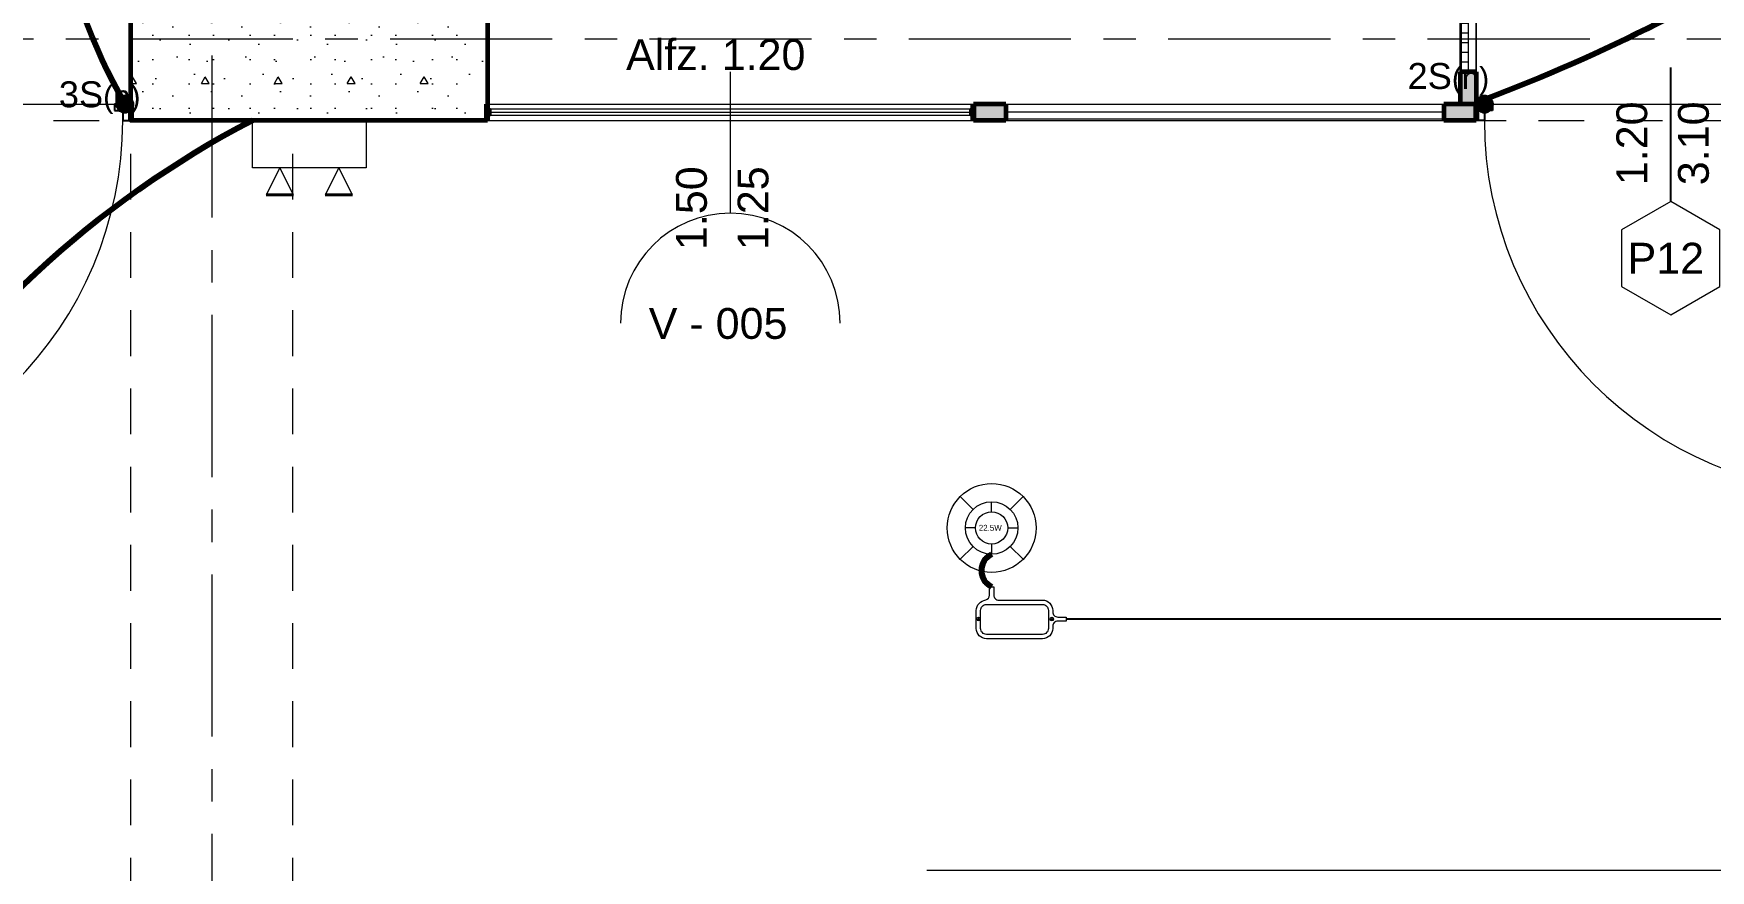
# Model space of a CAD drawing. Header units: inches. Extents: x -38 to 5698, y -33 to 92.
# Drawn here: x 300.27 to 305.44, y 27.39 to 29.97 of the extents above; entities that cross this region are included whole.
import ezdxf
from ezdxf.lldxf.tags import DXFTag

# ---------------------------------------------------------------- set-up
doc = ezdxf.new("R2010")
doc.units = ezdxf.units.IN
doc.header["$MEASUREMENT"] = 0
doc.set_wipeout_variables(frame=1)
for name, pattern in [('CONTINUA', [0]), ('Hidden Line', [0.195611, 0.141111, -0.0545]), ('Punto & Raya', [0.65, 0.5, -0.075, 0, -0.075]), ('Rayas', [0.282222, 0.141111, -0.141111]), ('Wipeout_Contour', [1, 0, -1])]:
    doc.linetypes.add(name, pattern=pattern)
for name, color, linetype, lineweight in [('00 IE CKTO TOMAS', 111, 'Rayas', 18), ('00_IE_Luminarias', 6, 'Continuous', 30), ('01 IE LUM LED EMP DN570B', 3, 'Continuous', 13), ('ALUMBRADO_CONDUIT', 30, 'CONDUIT1', 30), ('CABLEADO EXT.', 3, 'PVCSUBT', 30), ('pulsador', 4, 'Continuous', 40), ('Simb_Alumbrado', 140, 'CONTINUA', 30)]:
    doc.layers.add(name, color=color, linetype=linetype, lineweight=lineweight)
for name, color, linetype in [('02 _ ARQ _ ALB _ Ejes Generales', 7, 'Continuous'), ('02 _ ARQ _ ALB _ Muros Interiores', 7, 'Continuous'), ('02 _ ARQ _ ZON _ Espacio.3D', 7, 'Continuous'), ('08 _ STR _ EXT _ 06 Columnas', 7, 'Continuous'), ('08 _ STR _ EXT _ 09 Vigas', 7, 'Continuous'), ('Acabado - Muros', 7, 'Continuous'), ('Interior - Escaleras & Barandillas', 7, 'Continuous')]:
    doc.layers.add(name, color=color, linetype=linetype)
doc.styles.add('Annotative', font='arial.ttf')
doc.styles.add('Estilo_Generado_4', font='swisse.ttf')
doc.styles.add('{18b73a54-fa43-428c-adcb-c1c7bbdf2c84}', font='Simplex.shx')
tags = doc.linetypes.add('CONDUIT', pattern='A,1.5,-0.210535,["con",{18b73a54-fa43-428c-adcb-c1c7bbdf2c84},S=0.2,R=0,X=0,Y=-0.065594],-0.702384', length=2.412919).pattern_tags.tags
tags[6] = DXFTag(74, 10)
tags = doc.linetypes.add('CONDUIT1', pattern='A,1,-0.19772,["con",{18b73a54-fa43-428c-adcb-c1c7bbdf2c84},S=0.2,R=0,X=0,Y=-0.065594],-0.593642', length=1.791362).pattern_tags.tags
tags[6] = DXFTag(74, 10)
tags = doc.linetypes.add('PVCSUBT', pattern='A,0.6,-0.3,0.6,-0.075691,["PVC",Standard,S=0.2,R=0,X=0,Y=-0.093724],-0.621005', length=2.196696).pattern_tags.tags
tags[10] = DXFTag(74, 10)

# ---------------------------------------------------------------- blocks, each defined once
blk = doc.blocks.new('LUMINARIA 2')
at = {"layer": '01 IE LUM LED EMP DN570B'}
for p, q in [((-0.0939, 0.0936), (-0.1589, 0.1584)), ((0.0939, 0.0936), (0.1589, 0.1584)), ((-0.0939, -0.0936), (-0.1589, -0.1584)), ((0.0939, -0.0936), (0.1589, -0.1584))]:
    blk.add_line(p, q, dxfattribs=at)
at = {"layer": '01 IE LUM LED EMP DN570B', "ltscale": 0.4}
for p, q in [((0, 0.0813), (0, 0.1326)), ((-0.0813, 0), (-0.1326, 0)), ((0.0813, 0), (0.1326, 0)), ((0, -0.0813), (0, -0.1326))]:
    blk.add_line(p, q, dxfattribs=at)
at = {"layer": '01 IE LUM LED EMP DN570B'}
for radius in [0.2244, 0.1326]:
    blk.add_circle((0, 0), radius, dxfattribs=at)
at = {"layer": '01 IE LUM LED EMP DN570B', "ltscale": 0.4}
blk.add_circle((0, 0), 0.0813, dxfattribs=at)
at = {"layer": '01 IE LUM LED EMP DN570B', "color": 8, "linetype": 'ByBlock', "lineweight": 80, "insert": (-0.0649, 0.0156), "char_height": 0.03, "width": 0.178585, "attachment_point": 1}
blk.add_mtext('{\\C3;22.5W}', dxfattribs=at)
blk = doc.blocks.new('pulsador')
at = {"layer": 'pulsador', "lineweight": 40}
h = blk.add_hatch(color=4, dxfattribs=at)
h.dxf.hatch_style = 1
h.paths.add_polyline_path([(246.2314, 46.0882, 1), (246.279, 46.0882, 1)])
h.paths.add_polyline_path([(246.2786, 46.0882, -1), (246.2317, 46.0882, -1)], flags=16)
h.paths.add_polyline_path([(246.271, 46.0882, -1), (246.2393, 46.0882, -1)], flags=0)
at = {"layer": 'pulsador'}
h = blk.add_hatch(color=4, dxfattribs=at)
h.dxf.hatch_style = 1
h.paths.add_polyline_path([(246.2393, 46.0882, 1), (246.271, 46.0882, 1)])
at = {"layer": 'pulsador', "color": 4, "lineweight": 50}
blk.add_circle((246.2552, 46.0882), 0.0238, dxfattribs=at)
at = {"layer": 'pulsador', "color": 4, "lineweight": 40}
blk.add_circle((246.2552, 46.0882), 0.0235, dxfattribs=at)
at = {"layer": 'pulsador', "color": 4}
blk.add_circle((246.2552, 46.0882), 0.0159, dxfattribs=at)
blk = doc.blocks.new('CAJA OVAL TIPO L')
at = {"layer": 'Simb_Alumbrado', "lineweight": 13}
blk.add_lwpolyline([(-0.0491, -0.079), (-0.0491, -0.0343, -0.380413), (-0.0258, -0.0088), (-0.0258, -0.0088, 0.341426), (-0.0164, 0.0033), (-0.0164, 0.0236), (-0.0063, 0.0236), (-0.0063, 0.0033, 0.414214), (0.0063, -0.0092), (0.1138, -0.0092, -0.414214), (0.1388, -0.0343), (0.1388, -0.0382, 0.414214), (0.1513, -0.0508), (0.1716, -0.0508), (0.1716, -0.0609), (0.1513, -0.0609, 0.414214), (0.1388, -0.0734), (0.1388, -0.079, -0.414214), (0.1138, -0.104), (-0.0241, -0.104, -0.414214), (-0.0491, -0.079, 0.414214)], format="xyb", dxfattribs=at)
blk.add_lwpolyline([(-0.0241, -0.0199), (0.1138, -0.0199, -0.414214), (0.1282, -0.0343), (0.1282, -0.079, -0.414214), (0.1138, -0.0934), (-0.0241, -0.0934, -0.414214), (-0.0384, -0.079), (-0.0384, -0.0343, -0.414214)], format="xyb", close=True, dxfattribs=at)
for points in [[(-0.0483, -0.0558), (-0.0395, -0.0558)], [(-0.0439, -0.0514), (-0.0439, -0.0602)], [(0.1323, -0.0558), (0.1411, -0.0558)], [(0.1367, -0.0514), (0.1367, -0.0602)]]:
    blk.add_lwpolyline(points, dxfattribs=at)
for centre in [(-0.0439, -0.0558), (0.1367, -0.0558)]:
    blk.add_circle(centre, 0.00438, dxfattribs=at)
blk = doc.blocks.new('luz de emergencia')
at = {"color": 5, "lineweight": 40}
for p, q in [((164.1493, 48.9365, -0.0001), (164.2333, 48.9365, -0.0001)), ((164.3313, 48.9365, -0.0001), (164.4153, 48.9365, -0.0001))]:
    blk.add_line(p, q, dxfattribs=at)
at = {"layer": '00_IE_Luminarias', "color": 5, "linetype": 'Continuous', "lineweight": 13}
for p, q in [((164.1913, 49.0205, -0.0001), (164.1493, 48.9365, -0.0001)), ((164.2333, 48.9365, -0.0001), (164.1913, 49.0205, -0.0001)), ((164.3733, 49.0205, -0.0001), (164.3313, 48.9365, -0.0001)), ((164.4153, 48.9365, -0.0001), (164.3733, 49.0205, -0.0001))]:
    blk.add_line(p, q, dxfattribs=at)
at = {"layer": '00_IE_Luminarias', "color": 5, "linetype": 'Continuous', "lineweight": 13, "elevation": -0.0001}
blk.add_lwpolyline([(164.4573, 49.0205), (164.1073, 49.0205), (164.1073, 49.1666), (164.4573, 49.1665)], close=True, dxfattribs=at)

msp = doc.modelspace()

# ---------------------------------------------------------------- hatches: boundary and pattern name
at = {"layer": '08 _ STR _ EXT _ 06 Columnas', "linetype": 'Continuous', "lineweight": 9}
h = msp.add_hatch(dxfattribs=at)
h.set_pattern_fill('HORMIGÓN_EN_MASA_0002', style=0, pattern_type=2)
h.set_pattern_definition([(0, (277.50004, 6e-09), (0, 0.3897114), [0.024375, -0.200625]), (0, (277.61254, 0.19486), (0, 0.3897114), [0.024375, -0.200625]), (60, (277.50004, 6e-09), (-0.3375, 0.1948557), [0.024375, -0.200625]), (60, (277.72504, 6e-09), (-0.3375, 0.1948557), [0.024375, -0.200625]), (120, (277.5244, 6e-09), (0.3375, 0.1948557), [0.024375, -0.200625]), (120, (277.7494, 6e-09), (0.3375, 0.1948557), [0.024375, -0.200625]), (0, (277.50004, 0.0375), (0, 0.075), [0, -0.075, 0, -0.1125]), (45, (277.53754, 0.0375), (-0.05303301, 0.05303301), [0, -0.05625, 0, -0.09375])])
h.paths.add_polyline_path([(301.67, 29.7), (301.67, 30.1999), (301.07, 30.2), (301.07, 30.8001), (300.57, 30.8002), (300.57, 29.7)])

# ---------------------------------------------------------------- linework, layer by layer
at = {"layer": '02 _ ARQ _ ALB _ Ejes Generales', "color": 251, "linetype": 'Punto & Raya', "lineweight": 13}
msp.add_line((300.82, 45.9), (300.82, 2.05), dxfattribs=at)
at = {"layer": '02 _ ARQ _ ALB _ Muros Interiores', "color": 165, "linetype": 'Continuous', "lineweight": 15}
for p, q in [((302.4195, 29.4137), (302.4195, 29.85)), ((301.6695, 29.75), (303.1695, 29.75)), ((301.6695, 29.7), (303.1695, 29.7)), ((301.6795, 29.735), (303.1595, 29.735)), ((301.6795, 29.725), (303.1595, 29.725)), ((303.1595, 29.715), (301.6795, 29.715))]:
    msp.add_line(p, q, dxfattribs=at)
at = {"layer": '02 _ ARQ _ ALB _ Muros Interiores', "color": 152, "linetype": 'Continuous', "lineweight": 25}
msp.add_line((305.32, 29.45), (305.32, 29.8625), dxfattribs=at)
at = {"layer": '02 _ ARQ _ ALB _ Muros Interiores', "color": 165, "linetype": 'Continuous', "lineweight": 25}
for p, q in [((300.52, 29.75), (300.52, 29.73)), ((300.57, 29.75), (300.52, 29.75)), ((300.57, 29.7), (300.57, 29.75)), ((304.72, 29.7), (304.72, 29.75)), ((304.72, 29.75), (304.77, 29.75)), ((304.77, 29.75), (304.77, 29.73)), ((300.52, 29.73), (300.545, 29.73)), ((300.545, 29.73), (300.545, 29.7)), ((300.545, 29.7), (300.57, 29.7)), ((301.6695, 29.735), (301.6795, 29.735)), ((301.6795, 29.715), (301.6695, 29.715)), ((301.6795, 29.735), (301.6795, 29.715)), ((303.1595, 29.715), (303.1595, 29.735)), ((303.1595, 29.735), (303.1695, 29.735)), ((303.1695, 29.715), (303.1595, 29.715)), ((304.745, 29.7), (304.72, 29.7)), ((304.77, 29.73), (304.745, 29.73)), ((304.745, 29.73), (304.745, 29.7))]:
    msp.add_line(p, q, dxfattribs=at)
at = {"layer": '02 _ ARQ _ ALB _ Muros Interiores', "color": 7, "linetype": 'Continuous', "lineweight": 80}
for p, q in [((300.57, 29.75), (300.57, 29.7)), ((301.6695, 29.7), (301.6695, 29.75)), ((303.1695, 29.7), (303.1695, 29.75)), ((304.72, 29.75), (304.72, 29.7))]:
    msp.add_line(p, q, dxfattribs=at)
at = {"layer": '02 _ ARQ _ ALB _ Muros Interiores', "color": 251, "linetype": 'Continuous', "lineweight": 13, "flags": 128}
msp.add_lwpolyline([(305.32, 29.1), (305.4716, 29.1875), (305.4716, 29.3625), (305.32, 29.45), (305.1685, 29.3625), (305.1685, 29.1875)], close=True, dxfattribs=at)
msp.add_lwpolyline([(302.7582, 29.075, 1), (302.0808, 29.075)], format="xyb", dxfattribs=at)
at = {"layer": '02 _ ARQ _ ALB _ Muros Interiores', "color": 175, "linetype": 'Continuous', "lineweight": 15}
for centre, start, end in [((299.395, 29.7), 270, 0), ((305.895, 29.7), 180, 270)]:
    msp.add_arc(centre, 1.15, start, end, dxfattribs=at)
at = {"layer": '02 _ ARQ _ ZON _ Espacio.3D', "color": 254, "linetype": 'Continuous', "lineweight": 0, "flags": 128}
for points in [[(286.72, 37.7), (286.72, 33.75), (285.82, 33.75), (285.8201, 29.75), (286.57, 29.7499), (286.57, 30.7), (287.07, 30.7), (287.07, 30.2), (287.57, 30.2), (287.57, 29.75), (293.57, 29.75), (293.57, 31.0002), (294.07, 31.0001), (294.07, 30.2), (294.47, 30.1999), (294.47, 29.75), (300.57, 29.75), (300.57, 30.8002), (301.07, 30.8001), (301.07, 30.2), (301.67, 30.1999), (301.67, 29.75), (304.67, 29.75), (304.67, 39.7505)], [(308.07, 39), (307.57, 39), (307.57, 39.7505), (306.294, 39.7505), (306.294, 39.3999), (306.064, 39.4), (306.064, 39.7505), (304.72, 39.75), (304.72, 29.75), (307.57, 29.75), (307.57, 30.6), (308.07, 30.6)]]:
    msp.add_lwpolyline(points, dxfattribs=at)
at = {"layer": '08 _ STR _ EXT _ 06 Columnas', "color": 7, "linetype": 'Continuous', "lineweight": 60, "flags": 128}
msp.add_lwpolyline([(301.67, 29.7), (300.57, 29.7), (300.57, 30.8002), (301.07, 30.8001), (301.07, 30.2), (301.67, 30.1999)], close=True, dxfattribs=at)
at = {"layer": '08 _ STR _ EXT _ 09 Vigas', "color": 251, "linetype": 'Hidden Line', "lineweight": 13}
for p, q in [((300.57, 17.4), (300.57, 29.7)), ((301.07, 17.4), (301.07, 29.7))]:
    msp.add_line(p, q, dxfattribs=at)
at = {"layer": 'Acabado - Muros', "color": 7, "linetype": 'Continuous', "lineweight": 60}
for p, q in [((303.169, 29.75), (303.169, 29.7)), ((304.72, 29.75), (304.67, 29.75)), ((304.72, 29.75), (304.72, 29.7))]:
    msp.add_line(p, q, dxfattribs=at)
at = {"layer": 'ALUMBRADO_CONDUIT', "color": 30, "lineweight": 30, "ltscale": 0.4, "true_color": 0xf26722}
msp.add_lwpolyline([(303.4547, 28.1624), (306.8029, 28.1634)], dxfattribs=at)
at = {"layer": 'CABLEADO EXT.', "color": 3, "lineweight": 80}
for centre, radius, start, end in [((302.948, 34.5837), 5.1428, 290.4734, 316.378), ((302.2708, 30.7144, -0.0001), 1.9714, 173.4402, 209.288), ((302.3622, 26.9787), 3.0679, 117.5016, 148.1967), ((303.2492, 28.3122), 0.0556, 115.4571, 244.5429)]:
    msp.add_arc(centre, radius, start, end, dxfattribs=at)
at = {"layer": 'Interior - Escaleras & Barandillas', "color": 161, "linetype": 'Continuous', "lineweight": 13}
msp.add_line((316.82, 27.3875), (303.0252, 27.3875), dxfattribs=at)

# ---------------------------------------------------------------- block references
at = {"color": 4, "lineweight": 40}
for p in [(54.2963, -16.3382, -0.0001), (58.4898, -16.3382)]:
    msp.add_blockref('pulsador', p, dxfattribs=at)
at = {"layer": '01 IE LUM LED EMP DN570B', "xscale": 0.6105334384153049, "yscale": 0.6105334384153049, "zscale": 0.6105334384153049}
msp.add_blockref('LUMINARIA 2', (303.2253, 28.4434), dxfattribs=at)
at = {"layer": 'ALUMBRADO_CONDUIT', "linetype": 'CONDUIT', "lineweight": 30, "xscale": 1.253906979044094, "yscale": 1.253906979044094, "zscale": 1.253906979044094}
msp.add_blockref('CAJA OVAL TIPO L', (303.2395, 28.2324), dxfattribs=at)
at = {"layer": 'pulsador', "color": 4, "lineweight": 40}
msp.add_blockref('luz de emergencia', (136.8382, -19.4666, 0.0001), dxfattribs=at)

# ---------------------------------------------------------------- texts
at = {"layer": '00 IE CKTO TOMAS', "insert": (300.348, 29.72), "char_height": 0.08, "width": 0.768045, "attachment_point": 7, "style": 'Annotative'}
msp.add_mtext('3S{\\H0.84375x;(n)}', dxfattribs=at)
at = {"layer": '02 _ ARQ _ ALB _ Muros Interiores', "color": 251, "lineweight": 25, "char_height": 0.095, "attachment_point": 7, "style": 'Estilo_Generado_4'}
for s, insert in [('\\A1;{\\pql;\\pt0;\\fSwis721 Ex BT|b0|i0|c0|p34;Alfz. 1.20\\fSwis721 Ex BT|b0|i0|c0|p34;\\A1{\\H.66x;\\S^  ;}\\fSwis721 Ex BT|b0|i0|c0|p34;\\fSwis721 Ex BT|b0|i0|c0|p34;}', (302.0977, 29.8275)), ('\\A1;{\\pql;\\pt0;\\fSwis721 Ex BT|b0|i0|c0|p34;P12\\fSwis721 Ex BT|b0|i0|c0|p34;\\fSwis721 Ex BT|b0|i0|c0|p34;\\fSwis721 Ex BT|b0|i0|c0|p34;}', (305.1867, 29.2275)), ('\\A1;{\\pql;\\pt0;\\fSwis721 Ex BT|b0|i0|c0|p34;V - 005\\fSwis721 Ex BT|b0|i0|c0|p34;\\fSwis721 Ex BT|b0|i0|c0|p34;\\fSwis721 Ex BT|b0|i0|c0|p34;}', (302.1676, 29.025))]:
    msp.add_mtext(s, dxfattribs=dict(at, insert=insert))
at = {"layer": '02 _ ARQ _ ALB _ Muros Interiores', "color": 251, "lineweight": 25, "char_height": 0.095, "attachment_point": 7, "rotation": 90, "style": 'Estilo_Generado_4'}
for s, insert in [('\\A1;{\\pql;\\pt0;\\fSwis721 Ex BT|b0|i0|c0|p34;1.20\\fSwis721 Ex BT|b0|i0|c0|p34;\\A1{\\H.66x;\\S^  ;}\\fSwis721 Ex BT|b0|i0|c0|p34;\\fSwis721 Ex BT|b0|i0|c0|p34;}', (305.275, 29.5)), ('\\A1;{\\pql;\\pt0;\\fSwis721 Ex BT|b0|i0|c0|p34;3.10\\fSwis721 Ex BT|b0|i0|c0|p34;\\A1{\\H.66x;\\S^  ;}\\fSwis721 Ex BT|b0|i0|c0|p34;\\fSwis721 Ex BT|b0|i0|c0|p34;}', (305.465, 29.5)), ('\\A1;{\\pql;\\pt0;\\fSwis721 Ex BT|b0|i0|c0|p34;1.50\\fSwis721 Ex BT|b0|i0|c0|p34;\\A1{\\H.66x;\\S^  ;}\\fSwis721 Ex BT|b0|i0|c0|p34;\\fSwis721 Ex BT|b0|i0|c0|p34;}', (302.3745, 29.3)), ('\\A1;{\\pql;\\pt0;\\fSwis721 Ex BT|b0|i0|c0|p34;1.25\\fSwis721 Ex BT|b0|i0|c0|p34;\\A1{\\H.66x;\\S^  ;}\\fSwis721 Ex BT|b0|i0|c0|p34;\\fSwis721 Ex BT|b0|i0|c0|p34;}', (302.5645, 29.3))]:
    msp.add_mtext(s, dxfattribs=dict(at, insert=insert))

# ---------------------------------------------------------------- next in the draw order: wipeouts: each hides what was drawn before it
at = {"color": 254, "linetype": 'Wipeout_Contour', "lineweight": 0, "ltscale": 9758.255891}
msp.add_wipeout([(304.67, 29.85), (304.72, 29.85), (304.72, 31.3249), (304.67, 31.3249)], dxfattribs=at).dxf.layer = 'Acabado - Muros'
at = {"color": 254, "linetype": 'Wipeout_Contour', "lineweight": 0, "ltscale": 9755.210992}
msp.add_wipeout([(304.62, 29.7), (304.62, 29.75), (303.269, 29.75), (303.269, 29.7)], dxfattribs=at).dxf.layer = 'Acabado - Muros'

# ---------------------------------------------------------------- next in the draw order: linework, layer by layer
at = {"layer": 'Acabado - Muros', "color": 251, "linetype": 'Continuous', "lineweight": 13, "flags": 128}
for points in [[(304.67, 29.85), (304.67, 31.3249)], [(304.72, 29.85), (304.72, 31.3249)], [(303.269, 29.75), (304.62, 29.75)], [(303.269, 29.7), (304.62, 29.7)]]:
    msp.add_lwpolyline(points, dxfattribs=at)

# ---------------------------------------------------------------- next in the draw order: wipeouts: each hides what was drawn before it
at = {"color": 254, "linetype": 'Wipeout_Contour', "lineweight": 0, "ltscale": 9758.215895}
msp.add_wipeout([(304.675, 31.3249), (304.675, 29.85), (304.695, 29.85), (304.695, 31.3249)], dxfattribs=at).dxf.layer = 'Acabado - Muros'
at = {"color": 254, "linetype": 'Wipeout_Contour', "lineweight": 0, "ltscale": 9755.210505}
msp.add_wipeout([(304.62, 29.705), (304.62, 29.725), (303.269, 29.725), (303.269, 29.705)], dxfattribs=at).dxf.layer = 'Acabado - Muros'

# ---------------------------------------------------------------- next in the draw order: hatches: boundary and pattern name
at = {"layer": 'Acabado - Muros', "linetype": 'Continuous', "lineweight": 0}
h = msp.add_hatch(dxfattribs=at)
h.set_pattern_fill('CONTRACHAPADO_0002', color=254, style=0, pattern_type=2)
h.set_pattern_definition([(0, (277.500038, 6e-09), (0, 0.030000001), [])])
h.paths.add_polyline_path([(304.675, 31.3249), (304.675, 29.85), (304.695, 29.85), (304.695, 31.3249)])
for points in [[(304.67, 29.85), (304.67, 29.75), (304.72, 29.75), (304.72, 29.85)], [(303.269, 29.7), (303.269, 29.75), (303.169, 29.75), (303.169, 29.7)], [(304.62, 29.7), (304.72, 29.7), (304.72, 29.75), (304.62, 29.75)]]:
    msp.add_hatch(color=254, dxfattribs=at).paths.add_polyline_path(points)

# ---------------------------------------------------------------- next in the draw order: linework, layer by layer
at = {"layer": '02 _ ARQ _ ALB _ Ejes Generales', "color": 251, "linetype": 'Punto & Raya', "lineweight": 13}
msp.add_line((333.07, 29.95), (282.3454, 29.95), dxfattribs=at)
at = {"layer": '08 _ STR _ EXT _ 09 Vigas', "color": 251, "linetype": 'Hidden Line', "lineweight": 13}
msp.add_line((287.07, 29.7), (321.57, 29.7), dxfattribs=at)
at = {"layer": 'Acabado - Muros', "color": 7, "linetype": 'Continuous', "lineweight": 60}
for p, q in [((304.67, 29.85), (304.67, 29.75)), ((304.72, 29.85), (304.67, 29.85)), ((304.72, 29.85), (304.72, 29.75)), ((303.269, 29.75), (303.169, 29.75)), ((303.269, 29.75), (303.269, 29.7)), ((304.62, 29.75), (304.62, 29.7)), ((304.72, 29.75), (304.62, 29.75)), ((303.269, 29.7), (303.169, 29.7)), ((304.72, 29.7), (304.62, 29.7))]:
    msp.add_line(p, q, dxfattribs=at)
at = {"layer": 'Acabado - Muros', "color": 7, "linetype": 'Continuous', "lineweight": 13, "flags": 128}
for points in [[(304.675, 31.3249), (304.695, 31.3249), (304.695, 29.85), (304.675, 29.85)], [(304.62, 29.705), (304.62, 29.725), (303.269, 29.725), (303.269, 29.705)]]:
    msp.add_lwpolyline(points, close=True, dxfattribs=at)

# ---------------------------------------------------------------- next in the draw order: texts
at = {"layer": '00 IE CKTO TOMAS', "insert": (304.5081, 29.7764), "char_height": 0.08, "width": 0.768045, "attachment_point": 7, "style": 'Annotative'}
msp.add_mtext('2S{\\H0.84375x;(n)}', dxfattribs=at)

doc.saveas('drawing.dxf')
